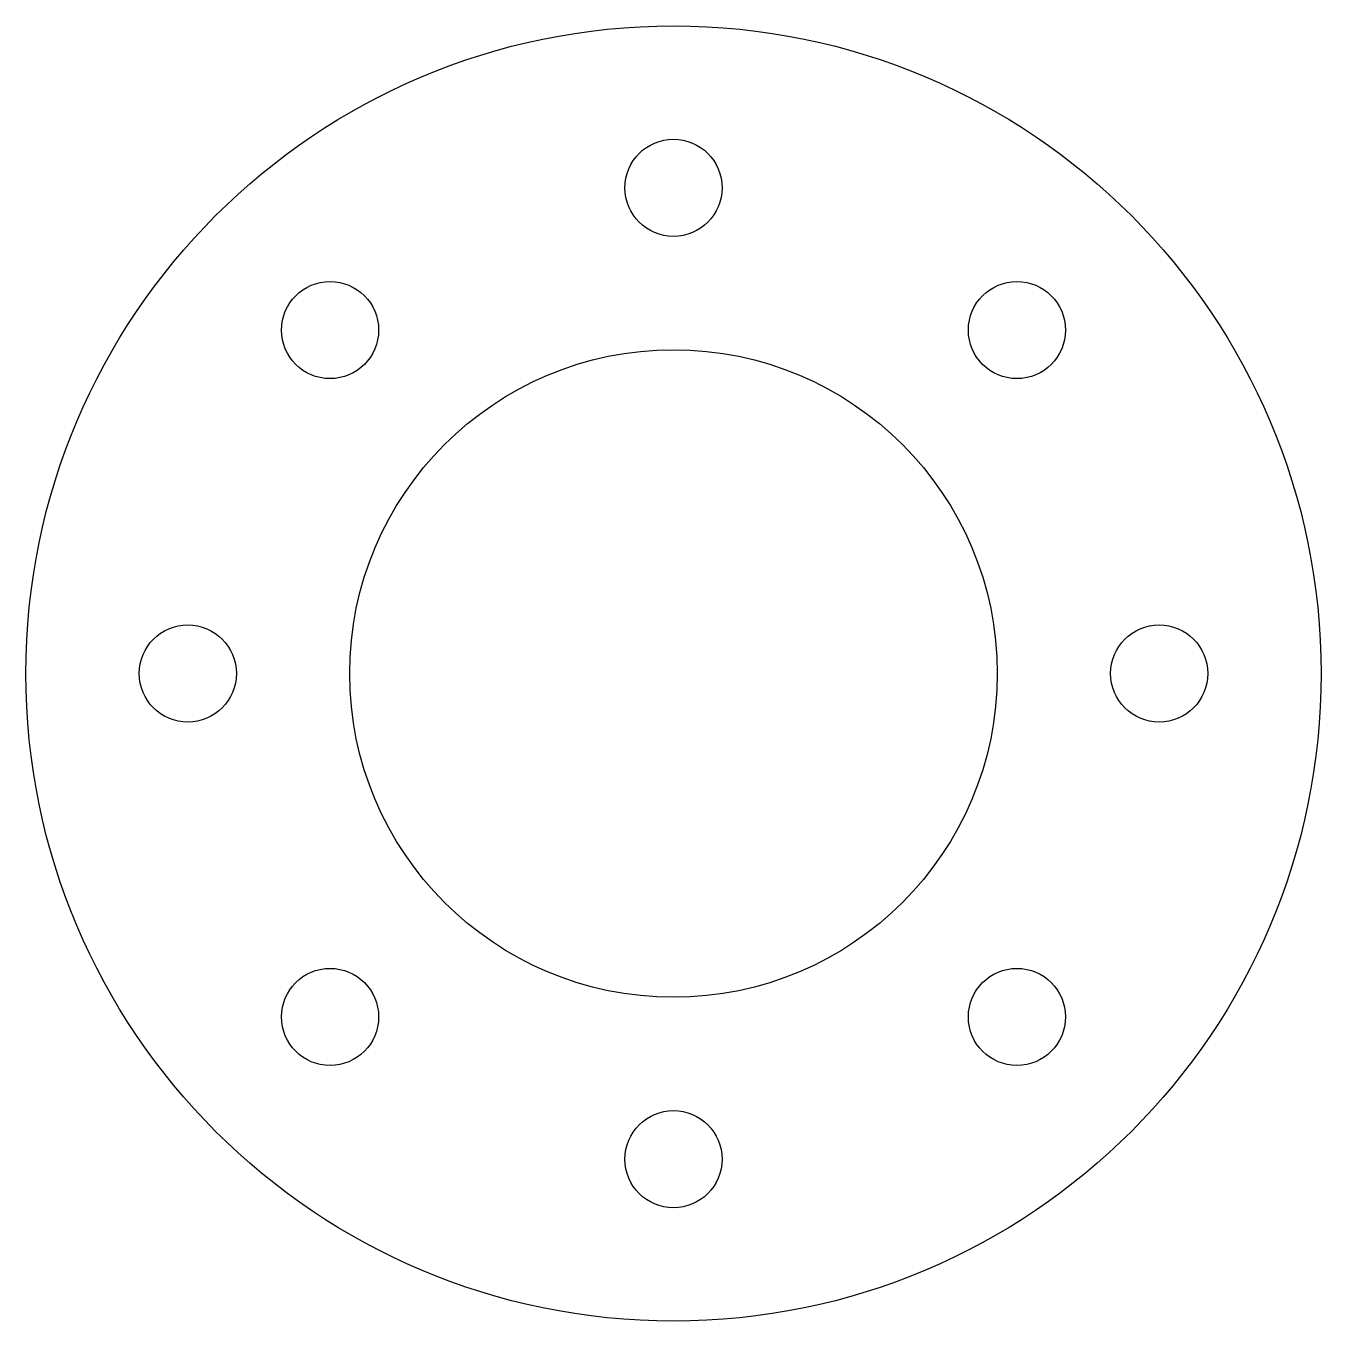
# Model space of a CAD drawing. Header units: metres. Extents: x 0 to 200, y 0 to 200.
import ezdxf

# ---------------------------------------------------------------- set-up
doc = ezdxf.new("R2010")
doc.units = ezdxf.units.M

msp = doc.modelspace()

# ---------------------------------------------------------------- linework, layer by layer
for centre, radius in [((100, 100), 100), ((100, 175), 7.5), ((46.97, 153.03), 7.5), ((153.03, 153.03), 7.5), ((100, 100), 50), ((25, 100), 7.5), ((175, 100), 7.5), ((46.97, 46.97), 7.5), ((153.03, 46.97), 7.5), ((100, 25), 7.5)]:
    msp.add_circle(centre, radius)

doc.saveas('drawing.dxf')
